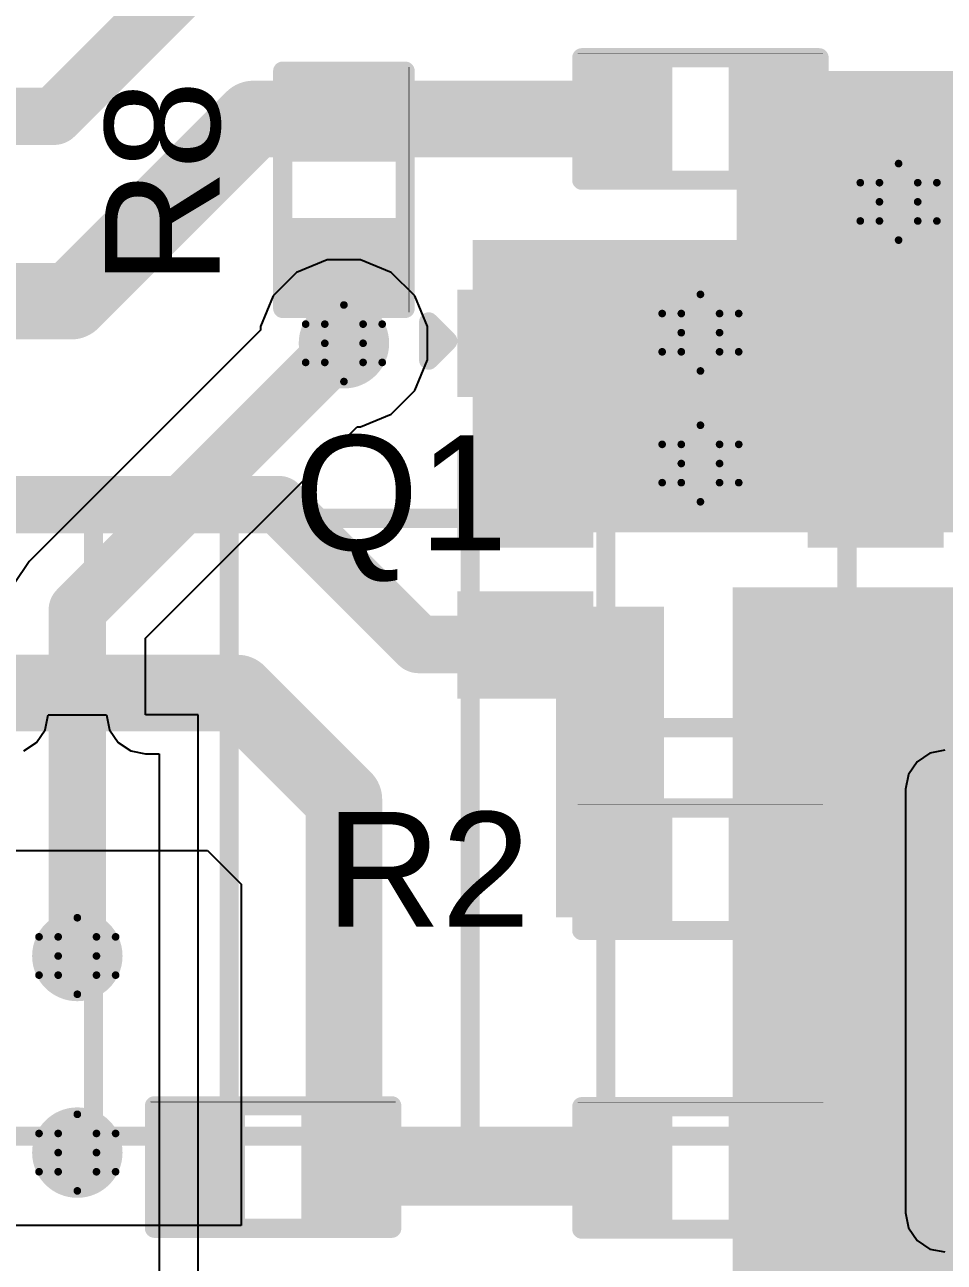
# Model space of a CAD drawing. Header units: inches. Extents: x -3 to 331, y -3 to 61.
# Drawn here: x 12.84 to 18.95, y 15.88 to 24.09 of the extents above; entities that cross this region are included whole.
import ezdxf

# ---------------------------------------------------------------- set-up
doc = ezdxf.new("R2010")
doc.units = ezdxf.units.IN
for name, color, linetype in [('Bottom Layer', 5, 'Continuous'), ('Bottom Overlay', 54, 'Continuous'), ('Drill Drawing', 1, 'Continuous'), ('Top Layer', 1, 'Continuous'), ('Top Overlay', 2, 'Continuous'), ('Top Paste', 8, 'Continuous'), ('Top Solder', 216, 'Continuous'), ('Via Holes', 16, 'Continuous')]:
    doc.layers.add(name, color=color, linetype=linetype)
doc.styles.add('Arial', font='', dxfattribs={"height": 0.2})
doc.styles.get('Arial').set_extended_font_data('Arial')

msp = doc.modelspace()

# ---------------------------------------------------------------- hatches: boundary and pattern name
at = {"layer": 'Bottom Layer'}
h = msp.add_hatch(color=5, dxfattribs=at)
edge = h.paths.add_edge_path()
edge.add_arc((18.6425, 22.9108), 0.3, 0, 360)
h = msp.add_hatch(color=5, dxfattribs=at)
edge = h.paths.add_edge_path()
edge.add_arc((17.3276, 22.0427), 0.3, 0, 360)
h = msp.add_hatch(color=5, dxfattribs=at)
edge = h.paths.add_edge_path()
edge.add_arc((14.9619, 21.9724), 0.3, 0, 360)
h = msp.add_hatch(color=5, dxfattribs=at)
edge = h.paths.add_edge_path()
edge.add_arc((17.3276, 21.1746), 0.3, 0, 360)
h = msp.add_hatch(color=5, dxfattribs=at)
edge = h.paths.add_edge_path()
edge.add_arc((13.1927, 17.907), 0.3, 0, 360)
h = msp.add_hatch(color=5, dxfattribs=at)
edge = h.paths.add_edge_path()
edge.add_arc((13.1927, 16.6026), 0.3, 0, 360)
at = {"layer": 'Top Layer'}
for points in [[(17.0863, 23.7781), (17.0863, 23.1431), (16.6291, 23.1431), (16.6291, 23.7781)], [(17.5689, 20.7174), (20.447, 20.7174), (20.447, 23.7781), (17.5689, 23.7781)], [(18.0261, 23.7781), (18.0261, 23.1431), (17.5689, 23.1431), (17.5689, 23.7781)], [(15.2794, 23.232), (14.6444, 23.232), (14.6444, 23.6892), (15.2794, 23.6892)], [(15.2794, 22.2922), (14.6444, 22.2922), (14.6444, 22.7494), (15.2794, 22.7494)], [(15.8156, 20.7174), (20.1168, 20.7174), (20.1168, 22.6568), (15.8156, 22.6568)], [(16.5146, 22.2264), (16.5146, 21.7184), (15.8156, 21.7184), (15.8156, 22.2264)], [(18.8396, 22.2264), (18.8396, 21.7184), (18.1406, 21.7184), (18.1406, 22.2264)], [(16.5146, 21.2254), (16.5146, 20.7174), (15.8156, 20.7174), (15.8156, 21.2254)], [(18.8396, 21.2254), (18.8396, 20.7174), (18.1406, 20.7174), (18.1406, 21.2254)], [(17.5411, 16.1835), (20.447, 16.1835), (20.447, 20.3526), (17.5411, 20.3526)], [(17.5411, 15.6464), (22.179, 15.6464), (22.179, 20.3526), (17.5411, 20.3526)], [(15.8156, 19.7164), (17.0863, 19.7164), (17.0863, 20.2244), (15.8156, 20.2244)], [(16.5146, 20.2244), (16.5146, 19.7164), (15.8156, 19.7164), (15.8156, 20.2244)], [(16.3696, 18.1647), (17.0863, 18.1647), (17.0863, 20.2244), (16.3696, 20.2244)], [(18.8396, 20.2244), (18.8396, 19.7164), (18.1406, 19.7164), (18.1406, 20.2244)], [(17.0863, 18.7997), (17.0863, 18.1647), (16.6291, 18.1647), (16.6291, 18.7997)], [(18.0261, 18.7997), (18.0261, 18.1647), (17.5689, 18.1647), (17.5689, 18.7997)], [(14.2507, 16.8243), (14.2507, 16.1893), (13.7935, 16.1893), (13.7935, 16.8243)], [(15.1905, 16.8243), (15.1905, 16.1893), (14.7333, 16.1893), (14.7333, 16.8243)], [(17.0863, 16.8185), (17.0863, 16.1835), (16.6291, 16.1835), (16.6291, 16.8185)], [(18.0261, 16.8185), (18.0261, 16.1835), (17.5689, 16.1835), (17.5689, 16.8185)]]:
    msp.add_hatch(color=1, dxfattribs=at).paths.add_polyline_path(points)
h = msp.add_hatch(color=1, dxfattribs=at)
edge = h.paths.add_edge_path()
edge.add_arc((18.6425, 22.9108), 0.3, 0, 360)
h = msp.add_hatch(color=1, dxfattribs=at)
edge = h.paths.add_edge_path()
edge.add_arc((17.3276, 22.0427), 0.3, 0, 360)
h = msp.add_hatch(color=1, dxfattribs=at)
edge = h.paths.add_edge_path()
edge.add_arc((14.9619, 21.9724), 0.3, 0, 360)
h = msp.add_hatch(color=1, dxfattribs=at)
edge = h.paths.add_edge_path()
edge.add_arc((17.3276, 21.1746), 0.3, 0, 360)
h = msp.add_hatch(color=1, dxfattribs=at)
edge = h.paths.add_edge_path()
edge.add_arc((13.1927, 17.907), 0.3, 0, 360)
h = msp.add_hatch(color=1, dxfattribs=at)
edge = h.paths.add_edge_path()
edge.add_arc((13.1927, 16.6026), 0.3, 0, 360)
at = {"layer": 'Top Paste'}
for points in [[(17.0863, 23.7781), (17.0863, 23.1431), (16.6291, 23.1431), (16.6291, 23.7781)], [(18.0261, 23.7781), (18.0261, 23.1431), (17.5689, 23.1431), (17.5689, 23.7781)], [(15.2794, 23.232), (14.6444, 23.232), (14.6444, 23.6892), (15.2794, 23.6892)], [(15.2794, 22.2922), (14.6444, 22.2922), (14.6444, 22.7494), (15.2794, 22.7494)], [(16.5146, 22.2264), (16.5146, 21.7184), (15.8156, 21.7184), (15.8156, 22.2264)], [(18.8396, 22.2264), (18.8396, 21.7184), (18.1406, 21.7184), (18.1406, 22.2264)], [(16.5146, 21.2254), (16.5146, 20.7174), (15.8156, 20.7174), (15.8156, 21.2254)], [(18.8396, 21.2254), (18.8396, 20.7174), (18.1406, 20.7174), (18.1406, 21.2254)], [(16.5146, 20.2244), (16.5146, 19.7164), (15.8156, 19.7164), (15.8156, 20.2244)], [(18.8396, 20.2244), (18.8396, 19.7164), (18.1406, 19.7164), (18.1406, 20.2244)], [(17.0863, 18.7997), (17.0863, 18.1647), (16.6291, 18.1647), (16.6291, 18.7997)], [(18.0261, 18.7997), (18.0261, 18.1647), (17.5689, 18.1647), (17.5689, 18.7997)], [(14.2507, 16.8243), (14.2507, 16.1893), (13.7935, 16.1893), (13.7935, 16.8243)], [(15.1905, 16.8243), (15.1905, 16.1893), (14.7333, 16.1893), (14.7333, 16.8243)], [(17.0863, 16.8185), (17.0863, 16.1835), (16.6291, 16.1835), (16.6291, 16.8185)], [(18.0261, 16.8185), (18.0261, 16.1835), (17.5689, 16.1835), (17.5689, 16.8185)]]:
    msp.add_hatch(color=8, dxfattribs=at).paths.add_polyline_path(points)
at = {"layer": 'Top Solder'}
for points in [[(17.1413, 23.8331), (17.1413, 23.0881), (16.5741, 23.0881), (16.5741, 23.8331)], [(18.0811, 23.8331), (18.0811, 23.0881), (17.5139, 23.0881), (17.5139, 23.8331)], [(15.3344, 23.177), (14.5894, 23.177), (14.5894, 23.7442), (15.3344, 23.7442)], [(15.3344, 22.2372), (14.5894, 22.2372), (14.5894, 22.8044), (15.3344, 22.8044)], [(16.6162, 22.328), (16.6162, 21.6168), (15.714, 21.6168), (15.714, 22.328)], [(18.9412, 22.328), (18.9412, 21.6168), (18.039, 21.6168), (18.039, 22.328)], [(16.6162, 21.327), (16.6162, 20.6158), (15.714, 20.6158), (15.714, 21.327)], [(18.9412, 21.327), (18.9412, 20.6158), (18.039, 20.6158), (18.039, 21.327)], [(16.6162, 20.326), (16.6162, 19.6148), (15.714, 19.6148), (15.714, 20.326)], [(18.9412, 20.326), (18.9412, 19.6148), (18.039, 19.6148), (18.039, 20.326)], [(17.1413, 18.8547), (17.1413, 18.1097), (16.5741, 18.1097), (16.5741, 18.8547)], [(18.0811, 18.8547), (18.0811, 18.1097), (17.5139, 18.1097), (17.5139, 18.8547)], [(14.3057, 16.8793), (14.3057, 16.1343), (13.7385, 16.1343), (13.7385, 16.8793)], [(15.2455, 16.8793), (15.2455, 16.1343), (14.6783, 16.1343), (14.6783, 16.8793)], [(17.1413, 16.8735), (17.1413, 16.1285), (16.5741, 16.1285), (16.5741, 16.8735)], [(18.0811, 16.8735), (18.0811, 16.1285), (17.5139, 16.1285), (17.5139, 16.8735)]]:
    msp.add_hatch(color=216, dxfattribs=at).paths.add_polyline_path(points)
at = {"layer": 'Via Holes'}
h = msp.add_hatch(color=7, dxfattribs=at)
edge = h.paths.add_edge_path()
edge.add_arc((18.6425, 22.9108), 0.15, 0, 360)
h = msp.add_hatch(color=7, dxfattribs=at)
edge = h.paths.add_edge_path()
edge.add_arc((17.3276, 22.0427), 0.15, 0, 360)
h = msp.add_hatch(color=7, dxfattribs=at)
edge = h.paths.add_edge_path()
edge.add_arc((14.9619, 21.9724), 0.15, 0, 360)
h = msp.add_hatch(color=7, dxfattribs=at)
edge = h.paths.add_edge_path()
edge.add_arc((17.3276, 21.1746), 0.15, 0, 360)
h = msp.add_hatch(color=7, dxfattribs=at)
edge = h.paths.add_edge_path()
edge.add_arc((13.1927, 17.907), 0.15, 0, 360)
h = msp.add_hatch(color=7, dxfattribs=at)
edge = h.paths.add_edge_path()
edge.add_arc((13.1927, 16.6026), 0.15, 0, 360)

# ---------------------------------------------------------------- linework, layer by layer
at = {"layer": 'Bottom Layer'}
for p, q in [((14.8517, 22.5264), (14.6481, 22.4421)), ((15.0721, 22.5264), (14.8517, 22.5264)), ((15.2757, 22.4421), (15.0721, 22.5264)), ((14.6481, 22.4421), (14.4922, 22.2862)), ((15.4316, 22.2862), (15.2757, 22.4421)), ((14.4922, 22.2862), (14.4079, 22.0826)), ((15.5159, 22.0826), (15.4316, 22.2862)), ((14.4079, 22.0593), (12.8722, 20.5237)), ((14.4079, 22.0826), (14.4079, 22.0593)), ((15.5159, 21.8622), (15.5159, 22.0826)), ((15.4316, 21.6586), (15.5159, 21.8622)), ((15.2757, 21.5027), (15.4316, 21.6586)), ((15.0721, 21.4184), (15.2757, 21.5027)), ((13.6459, 20.0155), (15.0488, 21.4184)), ((15.0488, 21.4184), (15.0721, 21.4184)), ((12.8722, 20.5237), (12.774, 20.3766)), ((13.6459, 19.5072), (13.6459, 20.0155)), ((12.9787, 19.4081), (12.9985, 19.5072)), ((12.9985, 19.5072), (13.3869, 19.5072)), ((13.3869, 19.5072), (13.4066, 19.4081)), ((13.9954, 19.5072), (13.6459, 19.5072)), ((13.9954, 13.757), (13.9954, 19.5072)), ((12.9226, 19.3241), (12.9787, 19.4081)), ((13.4066, 19.4081), (13.4628, 19.3241)), ((12.8386, 19.2679), (12.9226, 19.3241)), ((13.4628, 19.3241), (13.5468, 19.2679)), ((13.5468, 19.2679), (13.6459, 19.2482)), ((13.6459, 19.2482), (13.7364, 19.2482)), ((13.7364, 19.2482), (13.7364, 14.243)), ((18.8493, 19.2523), (18.7653, 19.1961)), ((18.9484, 19.272), (18.8493, 19.2523)), ((18.7653, 19.1961), (18.7091, 19.1121)), ((18.7091, 19.1121), (18.6894, 19.013)), ((18.6894, 19.013), (18.6894, 16.2021)), ((18.6894, 16.2021), (18.7091, 16.103)), ((18.7091, 16.103), (18.7653, 16.019)), ((18.7653, 16.019), (18.8493, 15.9629)), ((18.8493, 15.9629), (18.9484, 15.9432))]:
    msp.add_line(p, q, dxfattribs=at)
for points in [[(13.1927, 20.2032, 0.381, 0.381, 0), (14.9619, 21.9724, 0.381, 0.381, 0)], [(13.1927, 17.907, 0.381, 0.381, 0), (13.1927, 20.2032, 0.381, 0.381, 0)]]:
    msp.add_lwpolyline(points, format="xyseb", dxfattribs=at)
for points in [[(14.8666, 21.9724, 0.1905, 0.1905, 1), (15.0571, 21.9724, 0.1905, 0.1905, 1)], [(13.0974, 20.2032, 0.1905, 0.1905, 1), (13.2879, 20.2032, 0.1905, 0.1905, 1)], [(13.0974, 20.2032, 0.1905, 0.1905, 1), (13.2879, 20.2032, 0.1905, 0.1905, 1)], [(13.0974, 17.907, 0.1905, 0.1905, 1), (13.2879, 17.907, 0.1905, 0.1905, 1)]]:
    msp.add_lwpolyline(points, format="xyseb", close=True, dxfattribs=at)
at = {"layer": 'Bottom Overlay'}
for points in [[(11.7, 20.8112, 0.127, 0.127, 0), (13.3, 20.8112, 0.127, 0.127, 0)], [(13.3, 16.7112, 0.127, 0.127, 0), (13.3, 20.8112, 0.127, 0.127, 0)], [(14.2, 16.7112, 0.127, 0.127, 0), (14.2, 20.8112, 0.127, 0.127, 0)], [(14.2, 20.8112, 0.127, 0.127, 0), (15.8, 20.8112, 0.127, 0.127, 0)], [(15.8, 16.7112, 0.127, 0.127, 0), (15.8, 20.8112, 0.127, 0.127, 0)], [(16.7, 16.7112, 0.127, 0.127, 0), (16.7, 20.8112, 0.127, 0.127, 0)], [(16.7, 20.8112, 0.127, 0.127, 0), (18.3, 20.8112, 0.127, 0.127, 0)], [(18.3, 16.7112, 0.127, 0.127, 0), (18.3, 20.8112, 0.127, 0.127, 0)], [(10, 16.7112, 0.127, 0.127, 0), (19.75, 16.7112, 0.127, 0.127, 0)]]:
    msp.add_lwpolyline(points, format="xyseb", dxfattribs=at)
for points in [[(13.2682, 20.8112, 0.0635, 0.0635, 1), (13.3317, 20.8112, 0.0635, 0.0635, 1)], [(13.2682, 20.8112, 0.0635, 0.0635, 1), (13.3317, 20.8112, 0.0635, 0.0635, 1)], [(14.1682, 20.8112, 0.0635, 0.0635, 1), (14.2317, 20.8112, 0.0635, 0.0635, 1)], [(14.1682, 20.8112, 0.0635, 0.0635, 1), (14.2317, 20.8112, 0.0635, 0.0635, 1)], [(15.7682, 20.8112, 0.0635, 0.0635, 1), (15.8317, 20.8112, 0.0635, 0.0635, 1)], [(15.7682, 20.8112, 0.0635, 0.0635, 1), (15.8317, 20.8112, 0.0635, 0.0635, 1)], [(16.6682, 20.8112, 0.0635, 0.0635, 1), (16.7317, 20.8112, 0.0635, 0.0635, 1)], [(16.6682, 20.8112, 0.0635, 0.0635, 1), (16.7317, 20.8112, 0.0635, 0.0635, 1)], [(18.2682, 20.8112, 0.0635, 0.0635, 1), (18.3317, 20.8112, 0.0635, 0.0635, 1)], [(18.2682, 20.8112, 0.0635, 0.0635, 1), (18.3317, 20.8112, 0.0635, 0.0635, 1)], [(13.2682, 16.7112, 0.0635, 0.0635, 1), (13.3317, 16.7112, 0.0635, 0.0635, 1)], [(14.1682, 16.7112, 0.0635, 0.0635, 1), (14.2317, 16.7112, 0.0635, 0.0635, 1)], [(15.7682, 16.7112, 0.0635, 0.0635, 1), (15.8317, 16.7112, 0.0635, 0.0635, 1)], [(16.6682, 16.7112, 0.0635, 0.0635, 1), (16.7317, 16.7112, 0.0635, 0.0635, 1)], [(18.2682, 16.7112, 0.0635, 0.0635, 1), (18.3317, 16.7112, 0.0635, 0.0635, 1)]]:
    msp.add_lwpolyline(points, format="xyseb", close=True, dxfattribs=at)
at = {"layer": 'Drill Drawing'}
for points in [[(18.5155, 23.0378, 0.0508, 0.0508, 0), (18.6425, 23.1648, 0.0508, 0.0508, 0)], [(18.6425, 23.1648, 0.0508, 0.0508, 0), (18.7695, 23.0378, 0.0508, 0.0508, 0)], [(18.3885, 23.0378, 0.0508, 0.0508, 0), (18.5155, 22.9108, 0.0508, 0.0508, 0)], [(18.3885, 23.0378, 0.0508, 0.0508, 0), (18.5155, 23.0378, 0.0508, 0.0508, 0)], [(18.7695, 23.0378, 0.0508, 0.0508, 0), (18.8965, 23.0378, 0.0508, 0.0508, 0)], [(18.7695, 22.9108, 0.0508, 0.0508, 0), (18.8965, 23.0378, 0.0508, 0.0508, 0)], [(18.3885, 22.7838, 0.0508, 0.0508, 0), (18.5155, 22.9108, 0.0508, 0.0508, 0)], [(18.7695, 22.9108, 0.0508, 0.0508, 0), (18.8965, 22.7838, 0.0508, 0.0508, 0)], [(18.3885, 22.7838, 0.0508, 0.0508, 0), (18.5155, 22.7838, 0.0508, 0.0508, 0)], [(18.5155, 22.7838, 0.0508, 0.0508, 0), (18.6425, 22.6568, 0.0508, 0.0508, 0)], [(18.6425, 22.6568, 0.0508, 0.0508, 0), (18.7695, 22.7838, 0.0508, 0.0508, 0)], [(18.7695, 22.7838, 0.0508, 0.0508, 0), (18.8965, 22.7838, 0.0508, 0.0508, 0)], [(14.8349, 22.0994, 0.0508, 0.0508, 0), (14.9619, 22.2264, 0.0508, 0.0508, 0)], [(14.9619, 22.2264, 0.0508, 0.0508, 0), (15.0889, 22.0994, 0.0508, 0.0508, 0)], [(17.2006, 22.1697, 0.0508, 0.0508, 0), (17.3276, 22.2967, 0.0508, 0.0508, 0)], [(17.3276, 22.2967, 0.0508, 0.0508, 0), (17.4546, 22.1697, 0.0508, 0.0508, 0)], [(17.0736, 22.1697, 0.0508, 0.0508, 0), (17.2006, 22.0427, 0.0508, 0.0508, 0)], [(17.0736, 22.1697, 0.0508, 0.0508, 0), (17.2006, 22.1697, 0.0508, 0.0508, 0)], [(17.4546, 22.1697, 0.0508, 0.0508, 0), (17.5816, 22.1697, 0.0508, 0.0508, 0)], [(17.4546, 22.0427, 0.0508, 0.0508, 0), (17.5816, 22.1697, 0.0508, 0.0508, 0)], [(14.7079, 22.0994, 0.0508, 0.0508, 0), (14.8349, 21.9724, 0.0508, 0.0508, 0)], [(14.7079, 22.0994, 0.0508, 0.0508, 0), (14.8349, 22.0994, 0.0508, 0.0508, 0)], [(15.0889, 22.0994, 0.0508, 0.0508, 0), (15.2159, 22.0994, 0.0508, 0.0508, 0)], [(15.0889, 21.9724, 0.0508, 0.0508, 0), (15.2159, 22.0994, 0.0508, 0.0508, 0)], [(17.0736, 21.9157, 0.0508, 0.0508, 0), (17.2006, 22.0427, 0.0508, 0.0508, 0)], [(17.4546, 22.0427, 0.0508, 0.0508, 0), (17.5816, 21.9157, 0.0508, 0.0508, 0)], [(14.7079, 21.8454, 0.0508, 0.0508, 0), (14.8349, 21.9724, 0.0508, 0.0508, 0)], [(15.0889, 21.9724, 0.0508, 0.0508, 0), (15.2159, 21.8454, 0.0508, 0.0508, 0)], [(17.0736, 21.9157, 0.0508, 0.0508, 0), (17.2006, 21.9157, 0.0508, 0.0508, 0)], [(17.2006, 21.9157, 0.0508, 0.0508, 0), (17.3276, 21.7887, 0.0508, 0.0508, 0)], [(17.3276, 21.7887, 0.0508, 0.0508, 0), (17.4546, 21.9157, 0.0508, 0.0508, 0)], [(17.4546, 21.9157, 0.0508, 0.0508, 0), (17.5816, 21.9157, 0.0508, 0.0508, 0)], [(14.7079, 21.8454, 0.0508, 0.0508, 0), (14.8349, 21.8454, 0.0508, 0.0508, 0)], [(14.8349, 21.8454, 0.0508, 0.0508, 0), (14.9619, 21.7184, 0.0508, 0.0508, 0)], [(14.9619, 21.7184, 0.0508, 0.0508, 0), (15.0889, 21.8454, 0.0508, 0.0508, 0)], [(15.0889, 21.8454, 0.0508, 0.0508, 0), (15.2159, 21.8454, 0.0508, 0.0508, 0)], [(17.2006, 21.3016, 0.0508, 0.0508, 0), (17.3276, 21.4286, 0.0508, 0.0508, 0)], [(17.3276, 21.4286, 0.0508, 0.0508, 0), (17.4546, 21.3016, 0.0508, 0.0508, 0)], [(17.0736, 21.3016, 0.0508, 0.0508, 0), (17.2006, 21.1746, 0.0508, 0.0508, 0)], [(17.0736, 21.3016, 0.0508, 0.0508, 0), (17.2006, 21.3016, 0.0508, 0.0508, 0)], [(17.4546, 21.3016, 0.0508, 0.0508, 0), (17.5816, 21.3016, 0.0508, 0.0508, 0)], [(17.4546, 21.1746, 0.0508, 0.0508, 0), (17.5816, 21.3016, 0.0508, 0.0508, 0)], [(17.0736, 21.0476, 0.0508, 0.0508, 0), (17.2006, 21.1746, 0.0508, 0.0508, 0)], [(17.4546, 21.1746, 0.0508, 0.0508, 0), (17.5816, 21.0476, 0.0508, 0.0508, 0)], [(17.0736, 21.0476, 0.0508, 0.0508, 0), (17.2006, 21.0476, 0.0508, 0.0508, 0)], [(17.2006, 21.0476, 0.0508, 0.0508, 0), (17.3276, 20.9206, 0.0508, 0.0508, 0)], [(17.3276, 20.9206, 0.0508, 0.0508, 0), (17.4546, 21.0476, 0.0508, 0.0508, 0)], [(17.4546, 21.0476, 0.0508, 0.0508, 0), (17.5816, 21.0476, 0.0508, 0.0508, 0)], [(13.0657, 18.034, 0.0508, 0.0508, 0), (13.1927, 18.161, 0.0508, 0.0508, 0)], [(13.1927, 18.161, 0.0508, 0.0508, 0), (13.3197, 18.034, 0.0508, 0.0508, 0)], [(12.9387, 18.034, 0.0508, 0.0508, 0), (13.0657, 17.907, 0.0508, 0.0508, 0)], [(12.9387, 18.034, 0.0508, 0.0508, 0), (13.0657, 18.034, 0.0508, 0.0508, 0)], [(13.3197, 18.034, 0.0508, 0.0508, 0), (13.4467, 18.034, 0.0508, 0.0508, 0)], [(13.3197, 17.907, 0.0508, 0.0508, 0), (13.4467, 18.034, 0.0508, 0.0508, 0)], [(12.9387, 17.78, 0.0508, 0.0508, 0), (13.0657, 17.907, 0.0508, 0.0508, 0)], [(13.3197, 17.907, 0.0508, 0.0508, 0), (13.4467, 17.78, 0.0508, 0.0508, 0)], [(12.9387, 17.78, 0.0508, 0.0508, 0), (13.0657, 17.78, 0.0508, 0.0508, 0)], [(13.0657, 17.78, 0.0508, 0.0508, 0), (13.1927, 17.653, 0.0508, 0.0508, 0)], [(13.1927, 17.653, 0.0508, 0.0508, 0), (13.3197, 17.78, 0.0508, 0.0508, 0)], [(13.3197, 17.78, 0.0508, 0.0508, 0), (13.4467, 17.78, 0.0508, 0.0508, 0)], [(13.0657, 16.7296, 0.0508, 0.0508, 0), (13.1927, 16.8566, 0.0508, 0.0508, 0)], [(13.1927, 16.8566, 0.0508, 0.0508, 0), (13.3197, 16.7296, 0.0508, 0.0508, 0)], [(12.9387, 16.7296, 0.0508, 0.0508, 0), (13.0657, 16.6026, 0.0508, 0.0508, 0)], [(12.9387, 16.7296, 0.0508, 0.0508, 0), (13.0657, 16.7296, 0.0508, 0.0508, 0)], [(13.3197, 16.7296, 0.0508, 0.0508, 0), (13.4467, 16.7296, 0.0508, 0.0508, 0)], [(13.3197, 16.6026, 0.0508, 0.0508, 0), (13.4467, 16.7296, 0.0508, 0.0508, 0)], [(12.9387, 16.4756, 0.0508, 0.0508, 0), (13.0657, 16.6026, 0.0508, 0.0508, 0)], [(13.3197, 16.6026, 0.0508, 0.0508, 0), (13.4467, 16.4756, 0.0508, 0.0508, 0)], [(12.9387, 16.4756, 0.0508, 0.0508, 0), (13.0657, 16.4756, 0.0508, 0.0508, 0)], [(13.0657, 16.4756, 0.0508, 0.0508, 0), (13.1927, 16.3486, 0.0508, 0.0508, 0)], [(13.1927, 16.3486, 0.0508, 0.0508, 0), (13.3197, 16.4756, 0.0508, 0.0508, 0)], [(13.3197, 16.4756, 0.0508, 0.0508, 0), (13.4467, 16.4756, 0.0508, 0.0508, 0)]]:
    msp.add_lwpolyline(points, format="xyseb", dxfattribs=at)
for points in [[(18.6298, 23.1648, 0.0254, 0.0254, 1), (18.6552, 23.1648, 0.0254, 0.0254, 1)], [(18.6298, 23.1648, 0.0254, 0.0254, 1), (18.6552, 23.1648, 0.0254, 0.0254, 1)], [(18.3758, 23.0378, 0.0254, 0.0254, 1), (18.4012, 23.0378, 0.0254, 0.0254, 1)], [(18.3758, 23.0378, 0.0254, 0.0254, 1), (18.4012, 23.0378, 0.0254, 0.0254, 1)], [(18.5028, 23.0378, 0.0254, 0.0254, 1), (18.5282, 23.0378, 0.0254, 0.0254, 1)], [(18.5028, 23.0378, 0.0254, 0.0254, 1), (18.5282, 23.0378, 0.0254, 0.0254, 1)], [(18.7568, 23.0378, 0.0254, 0.0254, 1), (18.7822, 23.0378, 0.0254, 0.0254, 1)], [(18.7568, 23.0378, 0.0254, 0.0254, 1), (18.7822, 23.0378, 0.0254, 0.0254, 1)], [(18.8838, 23.0378, 0.0254, 0.0254, 1), (18.9092, 23.0378, 0.0254, 0.0254, 1)], [(18.8838, 23.0378, 0.0254, 0.0254, 1), (18.9092, 23.0378, 0.0254, 0.0254, 1)], [(18.5028, 22.9108, 0.0254, 0.0254, 1), (18.5282, 22.9108, 0.0254, 0.0254, 1)], [(18.5028, 22.9108, 0.0254, 0.0254, 1), (18.5282, 22.9108, 0.0254, 0.0254, 1)], [(18.7568, 22.9108, 0.0254, 0.0254, 1), (18.7822, 22.9108, 0.0254, 0.0254, 1)], [(18.7568, 22.9108, 0.0254, 0.0254, 1), (18.7822, 22.9108, 0.0254, 0.0254, 1)], [(18.3758, 22.7838, 0.0254, 0.0254, 1), (18.4012, 22.7838, 0.0254, 0.0254, 1)], [(18.3758, 22.7838, 0.0254, 0.0254, 1), (18.4012, 22.7838, 0.0254, 0.0254, 1)], [(18.5028, 22.7838, 0.0254, 0.0254, 1), (18.5282, 22.7838, 0.0254, 0.0254, 1)], [(18.5028, 22.7838, 0.0254, 0.0254, 1), (18.5282, 22.7838, 0.0254, 0.0254, 1)], [(18.7568, 22.7838, 0.0254, 0.0254, 1), (18.7822, 22.7838, 0.0254, 0.0254, 1)], [(18.7568, 22.7838, 0.0254, 0.0254, 1), (18.7822, 22.7838, 0.0254, 0.0254, 1)], [(18.8838, 22.7838, 0.0254, 0.0254, 1), (18.9092, 22.7838, 0.0254, 0.0254, 1)], [(18.8838, 22.7838, 0.0254, 0.0254, 1), (18.9092, 22.7838, 0.0254, 0.0254, 1)], [(18.6298, 22.6568, 0.0254, 0.0254, 1), (18.6552, 22.6568, 0.0254, 0.0254, 1)], [(18.6298, 22.6568, 0.0254, 0.0254, 1), (18.6552, 22.6568, 0.0254, 0.0254, 1)], [(14.9492, 22.2264, 0.0254, 0.0254, 1), (14.9746, 22.2264, 0.0254, 0.0254, 1)], [(14.9492, 22.2264, 0.0254, 0.0254, 1), (14.9746, 22.2264, 0.0254, 0.0254, 1)], [(17.3149, 22.2967, 0.0254, 0.0254, 1), (17.3403, 22.2967, 0.0254, 0.0254, 1)], [(17.3149, 22.2967, 0.0254, 0.0254, 1), (17.3403, 22.2967, 0.0254, 0.0254, 1)], [(17.0609, 22.1697, 0.0254, 0.0254, 1), (17.0863, 22.1697, 0.0254, 0.0254, 1)], [(17.0609, 22.1697, 0.0254, 0.0254, 1), (17.0863, 22.1697, 0.0254, 0.0254, 1)], [(17.1879, 22.1697, 0.0254, 0.0254, 1), (17.2133, 22.1697, 0.0254, 0.0254, 1)], [(17.1879, 22.1697, 0.0254, 0.0254, 1), (17.2133, 22.1697, 0.0254, 0.0254, 1)], [(17.4419, 22.1697, 0.0254, 0.0254, 1), (17.4673, 22.1697, 0.0254, 0.0254, 1)], [(17.4419, 22.1697, 0.0254, 0.0254, 1), (17.4673, 22.1697, 0.0254, 0.0254, 1)], [(17.5689, 22.1697, 0.0254, 0.0254, 1), (17.5943, 22.1697, 0.0254, 0.0254, 1)], [(17.5689, 22.1697, 0.0254, 0.0254, 1), (17.5943, 22.1697, 0.0254, 0.0254, 1)], [(14.6952, 22.0994, 0.0254, 0.0254, 1), (14.7206, 22.0994, 0.0254, 0.0254, 1)], [(14.6952, 22.0994, 0.0254, 0.0254, 1), (14.7206, 22.0994, 0.0254, 0.0254, 1)], [(14.8222, 22.0994, 0.0254, 0.0254, 1), (14.8476, 22.0994, 0.0254, 0.0254, 1)], [(14.8222, 22.0994, 0.0254, 0.0254, 1), (14.8476, 22.0994, 0.0254, 0.0254, 1)], [(15.0762, 22.0994, 0.0254, 0.0254, 1), (15.1016, 22.0994, 0.0254, 0.0254, 1)], [(15.0762, 22.0994, 0.0254, 0.0254, 1), (15.1016, 22.0994, 0.0254, 0.0254, 1)], [(15.2032, 22.0994, 0.0254, 0.0254, 1), (15.2286, 22.0994, 0.0254, 0.0254, 1)], [(15.2032, 22.0994, 0.0254, 0.0254, 1), (15.2286, 22.0994, 0.0254, 0.0254, 1)], [(17.1879, 22.0427, 0.0254, 0.0254, 1), (17.2133, 22.0427, 0.0254, 0.0254, 1)], [(17.1879, 22.0427, 0.0254, 0.0254, 1), (17.2133, 22.0427, 0.0254, 0.0254, 1)], [(17.4419, 22.0427, 0.0254, 0.0254, 1), (17.4673, 22.0427, 0.0254, 0.0254, 1)], [(17.4419, 22.0427, 0.0254, 0.0254, 1), (17.4673, 22.0427, 0.0254, 0.0254, 1)], [(14.8222, 21.9724, 0.0254, 0.0254, 1), (14.8476, 21.9724, 0.0254, 0.0254, 1)], [(14.8222, 21.9724, 0.0254, 0.0254, 1), (14.8476, 21.9724, 0.0254, 0.0254, 1)], [(15.0762, 21.9724, 0.0254, 0.0254, 1), (15.1016, 21.9724, 0.0254, 0.0254, 1)], [(15.0762, 21.9724, 0.0254, 0.0254, 1), (15.1016, 21.9724, 0.0254, 0.0254, 1)], [(17.0609, 21.9157, 0.0254, 0.0254, 1), (17.0863, 21.9157, 0.0254, 0.0254, 1)], [(17.0609, 21.9157, 0.0254, 0.0254, 1), (17.0863, 21.9157, 0.0254, 0.0254, 1)], [(17.1879, 21.9157, 0.0254, 0.0254, 1), (17.2133, 21.9157, 0.0254, 0.0254, 1)], [(17.1879, 21.9157, 0.0254, 0.0254, 1), (17.2133, 21.9157, 0.0254, 0.0254, 1)], [(17.4419, 21.9157, 0.0254, 0.0254, 1), (17.4673, 21.9157, 0.0254, 0.0254, 1)], [(17.4419, 21.9157, 0.0254, 0.0254, 1), (17.4673, 21.9157, 0.0254, 0.0254, 1)], [(17.5689, 21.9157, 0.0254, 0.0254, 1), (17.5943, 21.9157, 0.0254, 0.0254, 1)], [(17.5689, 21.9157, 0.0254, 0.0254, 1), (17.5943, 21.9157, 0.0254, 0.0254, 1)], [(14.6952, 21.8454, 0.0254, 0.0254, 1), (14.7206, 21.8454, 0.0254, 0.0254, 1)], [(14.6952, 21.8454, 0.0254, 0.0254, 1), (14.7206, 21.8454, 0.0254, 0.0254, 1)], [(14.8222, 21.8454, 0.0254, 0.0254, 1), (14.8476, 21.8454, 0.0254, 0.0254, 1)], [(14.8222, 21.8454, 0.0254, 0.0254, 1), (14.8476, 21.8454, 0.0254, 0.0254, 1)], [(15.0762, 21.8454, 0.0254, 0.0254, 1), (15.1016, 21.8454, 0.0254, 0.0254, 1)], [(15.0762, 21.8454, 0.0254, 0.0254, 1), (15.1016, 21.8454, 0.0254, 0.0254, 1)], [(15.2032, 21.8454, 0.0254, 0.0254, 1), (15.2286, 21.8454, 0.0254, 0.0254, 1)], [(15.2032, 21.8454, 0.0254, 0.0254, 1), (15.2286, 21.8454, 0.0254, 0.0254, 1)], [(17.3149, 21.7887, 0.0254, 0.0254, 1), (17.3403, 21.7887, 0.0254, 0.0254, 1)], [(17.3149, 21.7887, 0.0254, 0.0254, 1), (17.3403, 21.7887, 0.0254, 0.0254, 1)], [(14.9492, 21.7184, 0.0254, 0.0254, 1), (14.9746, 21.7184, 0.0254, 0.0254, 1)], [(14.9492, 21.7184, 0.0254, 0.0254, 1), (14.9746, 21.7184, 0.0254, 0.0254, 1)], [(17.3149, 21.4286, 0.0254, 0.0254, 1), (17.3403, 21.4286, 0.0254, 0.0254, 1)], [(17.3149, 21.4286, 0.0254, 0.0254, 1), (17.3403, 21.4286, 0.0254, 0.0254, 1)], [(17.0609, 21.3016, 0.0254, 0.0254, 1), (17.0863, 21.3016, 0.0254, 0.0254, 1)], [(17.0609, 21.3016, 0.0254, 0.0254, 1), (17.0863, 21.3016, 0.0254, 0.0254, 1)], [(17.1879, 21.3016, 0.0254, 0.0254, 1), (17.2133, 21.3016, 0.0254, 0.0254, 1)], [(17.1879, 21.3016, 0.0254, 0.0254, 1), (17.2133, 21.3016, 0.0254, 0.0254, 1)], [(17.4419, 21.3016, 0.0254, 0.0254, 1), (17.4673, 21.3016, 0.0254, 0.0254, 1)], [(17.4419, 21.3016, 0.0254, 0.0254, 1), (17.4673, 21.3016, 0.0254, 0.0254, 1)], [(17.5689, 21.3016, 0.0254, 0.0254, 1), (17.5943, 21.3016, 0.0254, 0.0254, 1)], [(17.5689, 21.3016, 0.0254, 0.0254, 1), (17.5943, 21.3016, 0.0254, 0.0254, 1)], [(17.1879, 21.1746, 0.0254, 0.0254, 1), (17.2133, 21.1746, 0.0254, 0.0254, 1)], [(17.1879, 21.1746, 0.0254, 0.0254, 1), (17.2133, 21.1746, 0.0254, 0.0254, 1)], [(17.4419, 21.1746, 0.0254, 0.0254, 1), (17.4673, 21.1746, 0.0254, 0.0254, 1)], [(17.4419, 21.1746, 0.0254, 0.0254, 1), (17.4673, 21.1746, 0.0254, 0.0254, 1)], [(17.0609, 21.0476, 0.0254, 0.0254, 1), (17.0863, 21.0476, 0.0254, 0.0254, 1)], [(17.0609, 21.0476, 0.0254, 0.0254, 1), (17.0863, 21.0476, 0.0254, 0.0254, 1)], [(17.1879, 21.0476, 0.0254, 0.0254, 1), (17.2133, 21.0476, 0.0254, 0.0254, 1)], [(17.1879, 21.0476, 0.0254, 0.0254, 1), (17.2133, 21.0476, 0.0254, 0.0254, 1)], [(17.4419, 21.0476, 0.0254, 0.0254, 1), (17.4673, 21.0476, 0.0254, 0.0254, 1)], [(17.4419, 21.0476, 0.0254, 0.0254, 1), (17.4673, 21.0476, 0.0254, 0.0254, 1)], [(17.5689, 21.0476, 0.0254, 0.0254, 1), (17.5943, 21.0476, 0.0254, 0.0254, 1)], [(17.5689, 21.0476, 0.0254, 0.0254, 1), (17.5943, 21.0476, 0.0254, 0.0254, 1)], [(17.3149, 20.9206, 0.0254, 0.0254, 1), (17.3403, 20.9206, 0.0254, 0.0254, 1)], [(17.3149, 20.9206, 0.0254, 0.0254, 1), (17.3403, 20.9206, 0.0254, 0.0254, 1)], [(13.18, 18.161, 0.0254, 0.0254, 1), (13.2054, 18.161, 0.0254, 0.0254, 1)], [(13.18, 18.161, 0.0254, 0.0254, 1), (13.2054, 18.161, 0.0254, 0.0254, 1)], [(12.926, 18.034, 0.0254, 0.0254, 1), (12.9514, 18.034, 0.0254, 0.0254, 1)], [(12.926, 18.034, 0.0254, 0.0254, 1), (12.9514, 18.034, 0.0254, 0.0254, 1)], [(13.053, 18.034, 0.0254, 0.0254, 1), (13.0784, 18.034, 0.0254, 0.0254, 1)], [(13.053, 18.034, 0.0254, 0.0254, 1), (13.0784, 18.034, 0.0254, 0.0254, 1)], [(13.307, 18.034, 0.0254, 0.0254, 1), (13.3324, 18.034, 0.0254, 0.0254, 1)], [(13.307, 18.034, 0.0254, 0.0254, 1), (13.3324, 18.034, 0.0254, 0.0254, 1)], [(13.434, 18.034, 0.0254, 0.0254, 1), (13.4594, 18.034, 0.0254, 0.0254, 1)], [(13.434, 18.034, 0.0254, 0.0254, 1), (13.4594, 18.034, 0.0254, 0.0254, 1)], [(13.053, 17.907, 0.0254, 0.0254, 1), (13.0784, 17.907, 0.0254, 0.0254, 1)], [(13.053, 17.907, 0.0254, 0.0254, 1), (13.0784, 17.907, 0.0254, 0.0254, 1)], [(13.307, 17.907, 0.0254, 0.0254, 1), (13.3324, 17.907, 0.0254, 0.0254, 1)], [(13.307, 17.907, 0.0254, 0.0254, 1), (13.3324, 17.907, 0.0254, 0.0254, 1)], [(12.926, 17.78, 0.0254, 0.0254, 1), (12.9514, 17.78, 0.0254, 0.0254, 1)], [(12.926, 17.78, 0.0254, 0.0254, 1), (12.9514, 17.78, 0.0254, 0.0254, 1)], [(13.053, 17.78, 0.0254, 0.0254, 1), (13.0784, 17.78, 0.0254, 0.0254, 1)], [(13.053, 17.78, 0.0254, 0.0254, 1), (13.0784, 17.78, 0.0254, 0.0254, 1)], [(13.307, 17.78, 0.0254, 0.0254, 1), (13.3324, 17.78, 0.0254, 0.0254, 1)], [(13.307, 17.78, 0.0254, 0.0254, 1), (13.3324, 17.78, 0.0254, 0.0254, 1)], [(13.434, 17.78, 0.0254, 0.0254, 1), (13.4594, 17.78, 0.0254, 0.0254, 1)], [(13.434, 17.78, 0.0254, 0.0254, 1), (13.4594, 17.78, 0.0254, 0.0254, 1)], [(13.18, 17.653, 0.0254, 0.0254, 1), (13.2054, 17.653, 0.0254, 0.0254, 1)], [(13.18, 17.653, 0.0254, 0.0254, 1), (13.2054, 17.653, 0.0254, 0.0254, 1)], [(13.18, 16.8566, 0.0254, 0.0254, 1), (13.2054, 16.8566, 0.0254, 0.0254, 1)], [(13.18, 16.8566, 0.0254, 0.0254, 1), (13.2054, 16.8566, 0.0254, 0.0254, 1)], [(12.926, 16.7296, 0.0254, 0.0254, 1), (12.9514, 16.7296, 0.0254, 0.0254, 1)], [(12.926, 16.7296, 0.0254, 0.0254, 1), (12.9514, 16.7296, 0.0254, 0.0254, 1)], [(13.053, 16.7296, 0.0254, 0.0254, 1), (13.0784, 16.7296, 0.0254, 0.0254, 1)], [(13.053, 16.7296, 0.0254, 0.0254, 1), (13.0784, 16.7296, 0.0254, 0.0254, 1)], [(13.307, 16.7296, 0.0254, 0.0254, 1), (13.3324, 16.7296, 0.0254, 0.0254, 1)], [(13.307, 16.7296, 0.0254, 0.0254, 1), (13.3324, 16.7296, 0.0254, 0.0254, 1)], [(13.434, 16.7296, 0.0254, 0.0254, 1), (13.4594, 16.7296, 0.0254, 0.0254, 1)], [(13.434, 16.7296, 0.0254, 0.0254, 1), (13.4594, 16.7296, 0.0254, 0.0254, 1)], [(13.053, 16.6026, 0.0254, 0.0254, 1), (13.0784, 16.6026, 0.0254, 0.0254, 1)], [(13.053, 16.6026, 0.0254, 0.0254, 1), (13.0784, 16.6026, 0.0254, 0.0254, 1)], [(13.307, 16.6026, 0.0254, 0.0254, 1), (13.3324, 16.6026, 0.0254, 0.0254, 1)], [(13.307, 16.6026, 0.0254, 0.0254, 1), (13.3324, 16.6026, 0.0254, 0.0254, 1)], [(12.926, 16.4756, 0.0254, 0.0254, 1), (12.9514, 16.4756, 0.0254, 0.0254, 1)], [(12.926, 16.4756, 0.0254, 0.0254, 1), (12.9514, 16.4756, 0.0254, 0.0254, 1)], [(13.053, 16.4756, 0.0254, 0.0254, 1), (13.0784, 16.4756, 0.0254, 0.0254, 1)], [(13.053, 16.4756, 0.0254, 0.0254, 1), (13.0784, 16.4756, 0.0254, 0.0254, 1)], [(13.307, 16.4756, 0.0254, 0.0254, 1), (13.3324, 16.4756, 0.0254, 0.0254, 1)], [(13.307, 16.4756, 0.0254, 0.0254, 1), (13.3324, 16.4756, 0.0254, 0.0254, 1)], [(13.434, 16.4756, 0.0254, 0.0254, 1), (13.4594, 16.4756, 0.0254, 0.0254, 1)], [(13.434, 16.4756, 0.0254, 0.0254, 1), (13.4594, 16.4756, 0.0254, 0.0254, 1)], [(13.18, 16.3486, 0.0254, 0.0254, 1), (13.2054, 16.3486, 0.0254, 0.0254, 1)], [(13.18, 16.3486, 0.0254, 0.0254, 1), (13.2054, 16.3486, 0.0254, 0.0254, 1)]]:
    msp.add_lwpolyline(points, format="xyseb", close=True, dxfattribs=at)
at = {"layer": 'Top Layer'}
for p, q in [((11.0133, 18.6063), (14.0562, 18.6063)), ((14.0562, 18.6063), (14.2796, 18.3829)), ((14.2796, 18.3829), (14.2796, 16.12)), ((14.2796, 16.12), (11.7, 16.12))]:
    msp.add_line(p, q, dxfattribs=at)
for points in [[(13.0395, 23.4789, 0.381, 0.381, 0), (15.0114, 25.4508, 0.381, 0.381, 0)], [(9.9896, 23.4789, 0.381, 0.381, 0), (13.0395, 23.4789, 0.381, 0.381, 0)], [(13.1523, 22.2518, 0.508, 0.508, 0), (14.3611, 23.4606, 0.508, 0.508, 0)], [(14.3611, 23.4606, 0.508, 0.508, 0), (14.9619, 23.4606, 0.508, 0.508, 0)], [(14.9619, 23.4606, 0.508, 0.508, 0), (16.8577, 23.4606, 0.508, 0.508, 0)], [(14.9619, 21.9724, 0.381, 0.381, 0), (14.9619, 22.5208, 0.381, 0.381, 0)], [(11.5713, 22.2518, 0.508, 0.508, 0), (13.1523, 22.2518, 0.508, 0.508, 0)], [(8.1049, 20.9019, 0.381, 0.381, 0), (14.5297, 20.9019, 0.381, 0.381, 0)], [(14.5297, 20.9019, 0.381, 0.381, 0), (15.4578, 19.9738, 0.381, 0.381, 0)], [(15.4578, 19.9738, 0.381, 0.381, 0), (16.0061, 19.9738, 0.381, 0.381, 0)], [(16.0061, 19.9738, 0.381, 0.381, 0), (16.0095, 19.9704, 0.381, 0.381, 0)], [(16.0095, 19.9704, 0.381, 0.381, 0), (16.1651, 19.9704, 0.381, 0.381, 0)], [(11.5713, 19.6518, 0.508, 0.508, 0), (14.2553, 19.6518, 0.508, 0.508, 0)], [(14.2553, 19.6518, 0.508, 0.508, 0), (14.9619, 18.9452, 0.508, 0.508, 0)], [(14.9619, 16.5068, 0.508, 0.508, 0), (14.9619, 18.9452, 0.508, 0.508, 0)], [(14.9619, 16.5068, 0.508, 0.508, 0), (14.9648, 16.5039, 0.508, 0.508, 0)], [(14.9648, 16.5039, 0.508, 0.508, 0), (16.8548, 16.5039, 0.508, 0.508, 0)], [(16.8548, 16.5039, 0.508, 0.508, 0), (16.8577, 16.501, 0.508, 0.508, 0)]]:
    msp.add_lwpolyline(points, format="xyseb", dxfattribs=at)
for points in [[(12.9442, 23.4789, 0.1905, 0.1905, 1), (13.1347, 23.4789, 0.1905, 0.1905, 1)], [(12.9442, 23.4789, 0.1905, 0.1905, 1), (13.1347, 23.4789, 0.1905, 0.1905, 1)], [(14.2341, 23.4606, 0.254, 0.254, 1), (14.4881, 23.4606, 0.254, 0.254, 1)], [(14.2341, 23.4606, 0.254, 0.254, 1), (14.4881, 23.4606, 0.254, 0.254, 1)], [(14.8349, 23.4606, 0.254, 0.254, 1), (15.0889, 23.4606, 0.254, 0.254, 1)], [(14.8349, 23.4606, 0.254, 0.254, 1), (15.0889, 23.4606, 0.254, 0.254, 1)], [(16.7307, 23.4606, 0.254, 0.254, 1), (16.9847, 23.4606, 0.254, 0.254, 1)], [(14.8666, 22.5208, 0.1905, 0.1905, 1), (15.0571, 22.5208, 0.1905, 0.1905, 1)], [(13.0253, 22.2518, 0.254, 0.254, 1), (13.2793, 22.2518, 0.254, 0.254, 1)], [(13.0253, 22.2518, 0.254, 0.254, 1), (13.2793, 22.2518, 0.254, 0.254, 1)], [(14.8666, 21.9724, 0.1905, 0.1905, 1), (15.0571, 21.9724, 0.1905, 0.1905, 1)], [(14.4344, 20.9019, 0.1905, 0.1905, 1), (14.6249, 20.9019, 0.1905, 0.1905, 1)], [(14.4344, 20.9019, 0.1905, 0.1905, 1), (14.6249, 20.9019, 0.1905, 0.1905, 1)], [(15.3626, 19.9738, 0.1905, 0.1905, 1), (15.5531, 19.9738, 0.1905, 0.1905, 1)], [(15.3626, 19.9738, 0.1905, 0.1905, 1), (15.5531, 19.9738, 0.1905, 0.1905, 1)], [(15.9108, 19.9738, 0.1905, 0.1905, 1), (16.1013, 19.9738, 0.1905, 0.1905, 1)], [(15.9108, 19.9738, 0.1905, 0.1905, 1), (16.1013, 19.9738, 0.1905, 0.1905, 1)], [(15.9142, 19.9704, 0.1905, 0.1905, 1), (16.1047, 19.9704, 0.1905, 0.1905, 1)], [(15.9142, 19.9704, 0.1905, 0.1905, 1), (16.1047, 19.9704, 0.1905, 0.1905, 1)], [(16.0698, 19.9704, 0.1905, 0.1905, 1), (16.2603, 19.9704, 0.1905, 0.1905, 1)], [(14.1283, 19.6518, 0.254, 0.254, 1), (14.3823, 19.6518, 0.254, 0.254, 1)], [(14.1283, 19.6518, 0.254, 0.254, 1), (14.3823, 19.6518, 0.254, 0.254, 1)], [(14.8349, 18.9452, 0.254, 0.254, 1), (15.0889, 18.9452, 0.254, 0.254, 1)], [(14.8349, 18.9452, 0.254, 0.254, 1), (15.0889, 18.9452, 0.254, 0.254, 1)], [(14.8349, 16.5068, 0.254, 0.254, 1), (15.0889, 16.5068, 0.254, 0.254, 1)], [(14.8349, 16.5068, 0.254, 0.254, 1), (15.0889, 16.5068, 0.254, 0.254, 1)], [(14.8378, 16.5039, 0.254, 0.254, 1), (15.0918, 16.5039, 0.254, 0.254, 1)], [(14.8378, 16.5039, 0.254, 0.254, 1), (15.0918, 16.5039, 0.254, 0.254, 1)], [(16.7278, 16.5039, 0.254, 0.254, 1), (16.9818, 16.5039, 0.254, 0.254, 1)], [(16.7278, 16.5039, 0.254, 0.254, 1), (16.9818, 16.5039, 0.254, 0.254, 1)], [(16.7307, 16.501, 0.254, 0.254, 1), (16.9847, 16.501, 0.254, 0.254, 1)]]:
    msp.add_lwpolyline(points, format="xyseb", close=True, dxfattribs=at)
at = {"layer": 'Top Overlay'}
for points in [[(16.5402, 23.0542, 0.127, 0.127, 0), (16.5402, 23.867, 0.127, 0.127, 0)], [(16.5402, 23.867, 0.127, 0.127, 0), (18.115, 23.867, 0.127, 0.127, 0)], [(16.5148, 23.8924, 0.00323, 0.00323, 0), (18.1404, 23.8924, 0.00323, 0.00323, 0)], [(18.115, 23.0542, 0.127, 0.127, 0), (18.115, 23.867, 0.127, 0.127, 0)], [(14.5555, 22.2033, 0.127, 0.127, 0), (14.5555, 23.7781, 0.127, 0.127, 0)], [(14.5555, 23.7781, 0.127, 0.127, 0), (15.3683, 23.7781, 0.127, 0.127, 0)], [(15.3683, 22.2033, 0.127, 0.127, 0), (15.3683, 23.7781, 0.127, 0.127, 0)], [(15.3937, 22.1779, 0.00323, 0.00323, 0), (15.3937, 23.8035, 0.00323, 0.00323, 0)], [(16.5402, 23.0542, 0.127, 0.127, 0), (18.115, 23.0542, 0.127, 0.127, 0)], [(16.628, 22.5202, 0.127, 0.127, 0), (18.0388, 22.5208, 0.127, 0.127, 0)], [(16.628, 22.343, 0.127, 0.127, 0), (16.628, 22.5202, 0.127, 0.127, 0)], [(18.0388, 22.3436, 0.127, 0.127, 0), (18.0388, 22.5208, 0.127, 0.127, 0)], [(14.5555, 22.2033, 0.127, 0.127, 0), (15.3683, 22.2033, 0.127, 0.127, 0)], [(15.5242, 21.8604, 0.127, 0.127, 0), (15.5242, 22.1144, 0.127, 0.127, 0)], [(15.5242, 22.1144, 0.127, 0.127, 0), (15.6512, 21.9874, 0.127, 0.127, 0)], [(15.5242, 21.8604, 0.127, 0.127, 0), (15.6512, 21.9874, 0.127, 0.127, 0)], [(16.628, 19.4226, 0.127, 0.127, 0), (16.628, 19.5998, 0.127, 0.127, 0)], [(18.0388, 19.422, 0.127, 0.127, 0), (18.0388, 19.5992, 0.127, 0.127, 0)], [(16.628, 19.4226, 0.127, 0.127, 0), (18.0388, 19.422, 0.127, 0.127, 0)], [(16.5402, 18.0758, 0.127, 0.127, 0), (16.5402, 18.8886, 0.127, 0.127, 0)], [(16.5402, 18.8886, 0.127, 0.127, 0), (18.115, 18.8886, 0.127, 0.127, 0)], [(16.5148, 18.914, 0.00323, 0.00323, 0), (18.1404, 18.914, 0.00323, 0.00323, 0)], [(18.115, 18.0758, 0.127, 0.127, 0), (18.115, 18.8886, 0.127, 0.127, 0)], [(16.5402, 18.0758, 0.127, 0.127, 0), (18.115, 18.0758, 0.127, 0.127, 0)], [(13.7046, 16.1004, 0.127, 0.127, 0), (13.7046, 16.9132, 0.127, 0.127, 0)], [(13.7046, 16.9132, 0.127, 0.127, 0), (15.2794, 16.9132, 0.127, 0.127, 0)], [(13.6792, 16.9386, 0.00323, 0.00323, 0), (15.3048, 16.9386, 0.00323, 0.00323, 0)], [(15.2794, 16.1004, 0.127, 0.127, 0), (15.2794, 16.9132, 0.127, 0.127, 0)], [(16.5402, 16.0946, 0.127, 0.127, 0), (16.5402, 16.9074, 0.127, 0.127, 0)], [(16.5402, 16.9074, 0.127, 0.127, 0), (18.115, 16.9074, 0.127, 0.127, 0)], [(16.5148, 16.9328, 0.00323, 0.00323, 0), (18.1404, 16.9328, 0.00323, 0.00323, 0)], [(18.115, 16.0946, 0.127, 0.127, 0), (18.115, 16.9074, 0.127, 0.127, 0)], [(13.7046, 16.1004, 0.127, 0.127, 0), (15.2794, 16.1004, 0.127, 0.127, 0)], [(16.5402, 16.0946, 0.127, 0.127, 0), (18.115, 16.0946, 0.127, 0.127, 0)]]:
    msp.add_lwpolyline(points, format="xyseb", dxfattribs=at)
for points in [[(16.5084, 23.867, 0.0635, 0.0635, 1), (16.5719, 23.867, 0.0635, 0.0635, 1)], [(16.5084, 23.867, 0.0635, 0.0635, 1), (16.5719, 23.867, 0.0635, 0.0635, 1)], [(16.514, 23.8924, 0.00161, 0.00161, 1), (16.5156, 23.8924, 0.00161, 0.00161, 1)], [(18.0832, 23.867, 0.0635, 0.0635, 1), (18.1467, 23.867, 0.0635, 0.0635, 1)], [(18.0832, 23.867, 0.0635, 0.0635, 1), (18.1467, 23.867, 0.0635, 0.0635, 1)], [(18.1396, 23.8924, 0.00161, 0.00161, 1), (18.1412, 23.8924, 0.00161, 0.00161, 1)], [(14.5237, 23.7781, 0.0635, 0.0635, 1), (14.5872, 23.7781, 0.0635, 0.0635, 1)], [(14.5237, 23.7781, 0.0635, 0.0635, 1), (14.5872, 23.7781, 0.0635, 0.0635, 1)], [(15.3365, 23.7781, 0.0635, 0.0635, 1), (15.4, 23.7781, 0.0635, 0.0635, 1)], [(15.3365, 23.7781, 0.0635, 0.0635, 1), (15.4, 23.7781, 0.0635, 0.0635, 1)], [(15.3929, 23.8035, 0.00161, 0.00161, 1), (15.3945, 23.8035, 0.00161, 0.00161, 1)], [(16.5084, 23.0542, 0.0635, 0.0635, 1), (16.5719, 23.0542, 0.0635, 0.0635, 1)], [(16.5084, 23.0542, 0.0635, 0.0635, 1), (16.5719, 23.0542, 0.0635, 0.0635, 1)], [(18.0832, 23.0542, 0.0635, 0.0635, 1), (18.1467, 23.0542, 0.0635, 0.0635, 1)], [(18.0832, 23.0542, 0.0635, 0.0635, 1), (18.1467, 23.0542, 0.0635, 0.0635, 1)], [(16.5962, 22.5202, 0.0635, 0.0635, 1), (16.6597, 22.5202, 0.0635, 0.0635, 1)], [(16.5962, 22.5202, 0.0635, 0.0635, 1), (16.6597, 22.5202, 0.0635, 0.0635, 1)], [(18.007, 22.5208, 0.0635, 0.0635, 1), (18.0705, 22.5208, 0.0635, 0.0635, 1)], [(18.007, 22.5208, 0.0635, 0.0635, 1), (18.0705, 22.5208, 0.0635, 0.0635, 1)], [(16.5962, 22.343, 0.0635, 0.0635, 1), (16.6597, 22.343, 0.0635, 0.0635, 1)], [(18.007, 22.3436, 0.0635, 0.0635, 1), (18.0705, 22.3436, 0.0635, 0.0635, 1)], [(14.5237, 22.2033, 0.0635, 0.0635, 1), (14.5872, 22.2033, 0.0635, 0.0635, 1)], [(14.5237, 22.2033, 0.0635, 0.0635, 1), (14.5872, 22.2033, 0.0635, 0.0635, 1)], [(15.3365, 22.2033, 0.0635, 0.0635, 1), (15.4, 22.2033, 0.0635, 0.0635, 1)], [(15.3365, 22.2033, 0.0635, 0.0635, 1), (15.4, 22.2033, 0.0635, 0.0635, 1)], [(15.3929, 22.1779, 0.00161, 0.00161, 1), (15.3945, 22.1779, 0.00161, 0.00161, 1)], [(15.4924, 22.1144, 0.0635, 0.0635, 1), (15.5559, 22.1144, 0.0635, 0.0635, 1)], [(15.4924, 22.1144, 0.0635, 0.0635, 1), (15.5559, 22.1144, 0.0635, 0.0635, 1)], [(15.6194, 21.9874, 0.0635, 0.0635, 1), (15.6829, 21.9874, 0.0635, 0.0635, 1)], [(15.6194, 21.9874, 0.0635, 0.0635, 1), (15.6829, 21.9874, 0.0635, 0.0635, 1)], [(15.4924, 21.8604, 0.0635, 0.0635, 1), (15.5559, 21.8604, 0.0635, 0.0635, 1)], [(15.4924, 21.8604, 0.0635, 0.0635, 1), (15.5559, 21.8604, 0.0635, 0.0635, 1)], [(16.5962, 19.5998, 0.0635, 0.0635, 1), (16.6597, 19.5998, 0.0635, 0.0635, 1)], [(18.007, 19.5992, 0.0635, 0.0635, 1), (18.0705, 19.5992, 0.0635, 0.0635, 1)], [(16.5962, 19.4226, 0.0635, 0.0635, 1), (16.6597, 19.4226, 0.0635, 0.0635, 1)], [(16.5962, 19.4226, 0.0635, 0.0635, 1), (16.6597, 19.4226, 0.0635, 0.0635, 1)], [(18.007, 19.422, 0.0635, 0.0635, 1), (18.0705, 19.422, 0.0635, 0.0635, 1)], [(18.007, 19.422, 0.0635, 0.0635, 1), (18.0705, 19.422, 0.0635, 0.0635, 1)], [(16.5084, 18.8886, 0.0635, 0.0635, 1), (16.5719, 18.8886, 0.0635, 0.0635, 1)], [(16.5084, 18.8886, 0.0635, 0.0635, 1), (16.5719, 18.8886, 0.0635, 0.0635, 1)], [(16.514, 18.914, 0.00161, 0.00161, 1), (16.5156, 18.914, 0.00161, 0.00161, 1)], [(18.0832, 18.8886, 0.0635, 0.0635, 1), (18.1467, 18.8886, 0.0635, 0.0635, 1)], [(18.0832, 18.8886, 0.0635, 0.0635, 1), (18.1467, 18.8886, 0.0635, 0.0635, 1)], [(18.1396, 18.914, 0.00161, 0.00161, 1), (18.1412, 18.914, 0.00161, 0.00161, 1)], [(16.5084, 18.0758, 0.0635, 0.0635, 1), (16.5719, 18.0758, 0.0635, 0.0635, 1)], [(16.5084, 18.0758, 0.0635, 0.0635, 1), (16.5719, 18.0758, 0.0635, 0.0635, 1)], [(18.0832, 18.0758, 0.0635, 0.0635, 1), (18.1467, 18.0758, 0.0635, 0.0635, 1)], [(18.0832, 18.0758, 0.0635, 0.0635, 1), (18.1467, 18.0758, 0.0635, 0.0635, 1)], [(13.6728, 16.9132, 0.0635, 0.0635, 1), (13.7363, 16.9132, 0.0635, 0.0635, 1)], [(13.6728, 16.9132, 0.0635, 0.0635, 1), (13.7363, 16.9132, 0.0635, 0.0635, 1)], [(13.6784, 16.9386, 0.00161, 0.00161, 1), (13.68, 16.9386, 0.00161, 0.00161, 1)], [(15.2476, 16.9132, 0.0635, 0.0635, 1), (15.3111, 16.9132, 0.0635, 0.0635, 1)], [(15.2476, 16.9132, 0.0635, 0.0635, 1), (15.3111, 16.9132, 0.0635, 0.0635, 1)], [(15.304, 16.9386, 0.00161, 0.00161, 1), (15.3056, 16.9386, 0.00161, 0.00161, 1)], [(16.5084, 16.9074, 0.0635, 0.0635, 1), (16.5719, 16.9074, 0.0635, 0.0635, 1)], [(16.5084, 16.9074, 0.0635, 0.0635, 1), (16.5719, 16.9074, 0.0635, 0.0635, 1)], [(16.514, 16.9328, 0.00161, 0.00161, 1), (16.5156, 16.9328, 0.00161, 0.00161, 1)], [(18.0832, 16.9074, 0.0635, 0.0635, 1), (18.1467, 16.9074, 0.0635, 0.0635, 1)], [(18.0832, 16.9074, 0.0635, 0.0635, 1), (18.1467, 16.9074, 0.0635, 0.0635, 1)], [(18.1396, 16.9328, 0.00161, 0.00161, 1), (18.1412, 16.9328, 0.00161, 0.00161, 1)], [(13.6728, 16.1004, 0.0635, 0.0635, 1), (13.7363, 16.1004, 0.0635, 0.0635, 1)], [(13.6728, 16.1004, 0.0635, 0.0635, 1), (13.7363, 16.1004, 0.0635, 0.0635, 1)], [(15.2476, 16.1004, 0.0635, 0.0635, 1), (15.3111, 16.1004, 0.0635, 0.0635, 1)], [(15.2476, 16.1004, 0.0635, 0.0635, 1), (15.3111, 16.1004, 0.0635, 0.0635, 1)], [(16.5084, 16.0946, 0.0635, 0.0635, 1), (16.5719, 16.0946, 0.0635, 0.0635, 1)], [(16.5084, 16.0946, 0.0635, 0.0635, 1), (16.5719, 16.0946, 0.0635, 0.0635, 1)], [(18.0832, 16.0946, 0.0635, 0.0635, 1), (18.1467, 16.0946, 0.0635, 0.0635, 1)], [(18.0832, 16.0946, 0.0635, 0.0635, 1), (18.1467, 16.0946, 0.0635, 0.0635, 1)]]:
    msp.add_lwpolyline(points, format="xyseb", close=True, dxfattribs=at)

# ---------------------------------------------------------------- texts
at = {"layer": 'Top Overlay', "style": 'Arial'}
msp.add_text('R8', height=0.762, rotation=90, dxfattribs=at).set_placement((14.1376, 22.3559))
for s, p in [('Q1', (14.6306, 20.5995)), ('R2', (14.8386, 18.1013))]:
    msp.add_text(s, height=0.762, dxfattribs=at).set_placement(p)

doc.saveas('drawing.dxf')
